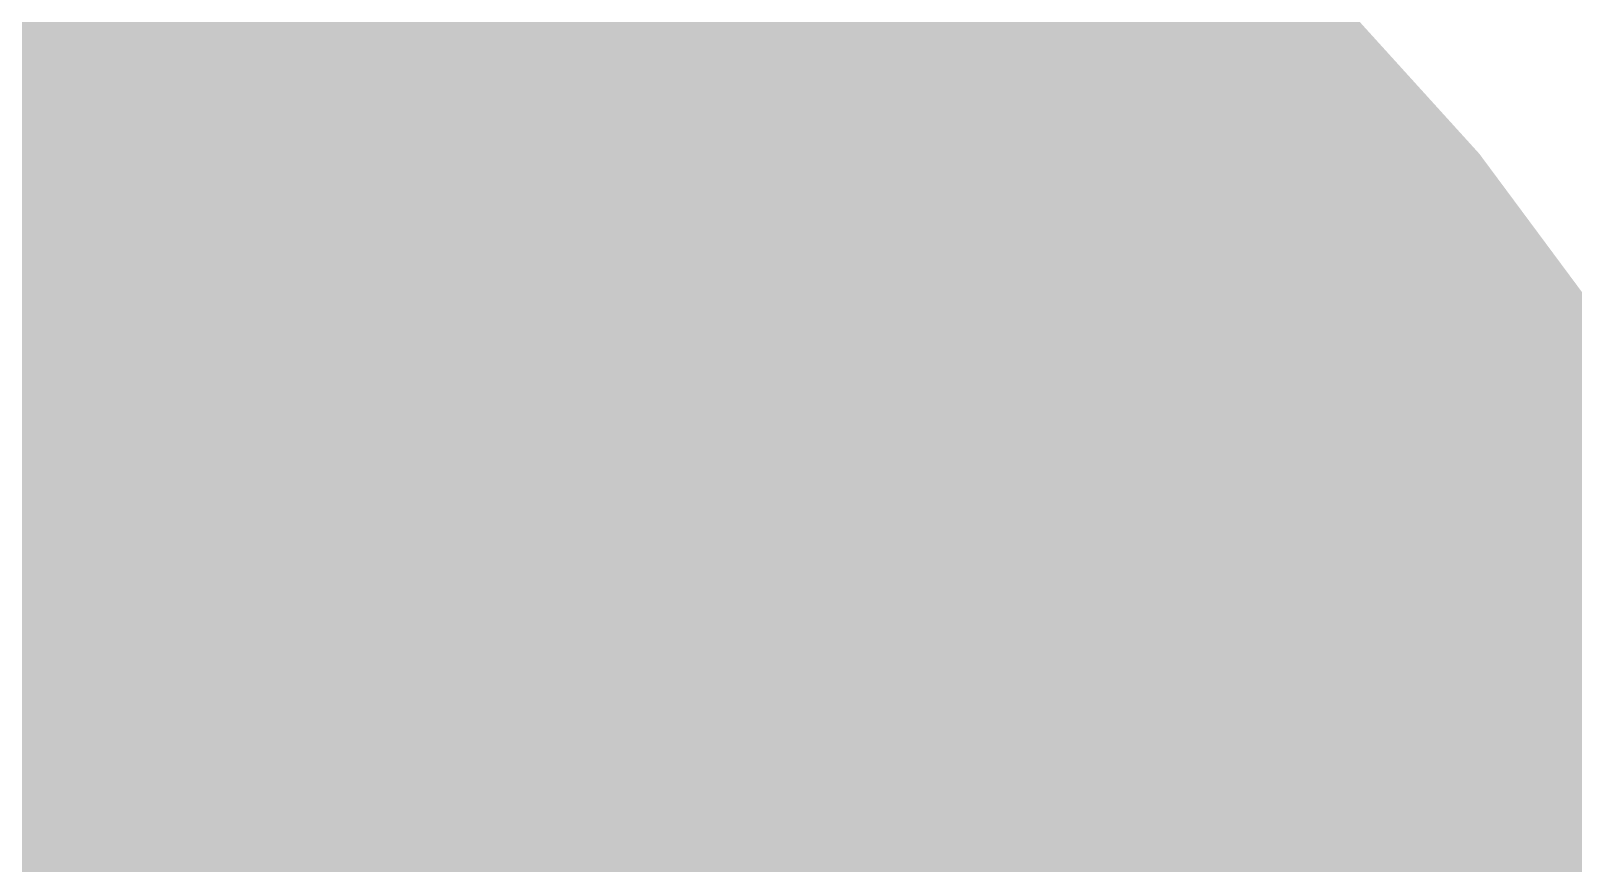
# Model space of a CAD drawing. Header units: inches. Extents: x -2 to 289, y -4 to 187.
# Drawn here: x 39.9526 to 40.0786, y 37.2412 to 37.3093 of the extents above; entities that cross this region are included whole.
import ezdxf

# ---------------------------------------------------------------- set-up
doc = ezdxf.new("R2010")
doc.units = ezdxf.units.IN
for name, color, linetype in [('Bottom Layer', 5, 'Continuous'), ('Drill Drawing', 1, 'Continuous'), ('Layer 1', 16, 'Continuous'), ('Layer 2', 76, 'Continuous'), ('Top Layer', 1, 'Continuous')]:
    doc.layers.add(name, color=color, linetype=linetype)

msp = doc.modelspace()

# ---------------------------------------------------------------- hatches: boundary and pattern name
at = {"layer": 'Bottom Layer'}
h = msp.add_hatch(color=5, dxfattribs=at)
edge = h.paths.add_edge_path()
edge.add_arc((39.7764, 37.05752), 0.3, 0, 360)
at = {"layer": 'Layer 1'}
h = msp.add_hatch(color=16, dxfattribs=at)
edge = h.paths.add_edge_path()
edge.add_arc((39.7764, 37.05752), 0.3, 0, 360)
at = {"layer": 'Layer 2'}
h = msp.add_hatch(color=76, dxfattribs=at)
edge = h.paths.add_edge_path()
edge.add_arc((39.7764, 37.05752), 0.3, 0, 360)
at = {"layer": 'Top Layer'}
h = msp.add_hatch(color=1, dxfattribs=at)
edge = h.paths.add_edge_path()
edge.add_arc((39.7764, 37.05752), 0.3, 0, 360)

# ---------------------------------------------------------------- linework, layer by layer
at = {"layer": 'Bottom Layer', "const_width": 0.762}
msp.add_lwpolyline([(39.7764, 36.14205), (39.7764, 37.05752)], dxfattribs=at)
at = {"layer": 'Bottom Layer', "const_width": 0.381}
msp.add_lwpolyline([(39.5859, 37.05752, 1), (39.9669, 37.05752, 1)], format="xyb", close=True, dxfattribs=at)
at = {"layer": 'Drill Drawing', "const_width": 0.0508}
for points in [[(39.7764, 37.18452), (40.0304, 37.31152)], [(39.9034, 37.05752), (40.0304, 37.31152)]]:
    msp.add_lwpolyline(points, dxfattribs=at)
at = {"layer": 'Drill Drawing', "const_width": 0.0254}
msp.add_lwpolyline([(40.0177, 37.31152, 1), (40.0431, 37.31152, 1)], format="xyb", close=True, dxfattribs=at)
msp.add_lwpolyline([(40.0177, 37.31152, 1), (40.0431, 37.31152, 1)], format="xyb", close=True, dxfattribs=at)
at = {"layer": 'Top Layer', "const_width": 0.635}
msp.add_lwpolyline([(40.1574, 38.3794, -0.414214), (40.9702, 37.5666)], format="xyb", dxfattribs=at)
msp.add_lwpolyline([(39.7764, 36.14205), (39.7764, 37.05752)], dxfattribs=at)
at = {"layer": 'Top Layer', "const_width": 0.3175}
msp.add_lwpolyline([(39.61765, 37.05752, 1), (39.93515, 37.05752, 1)], format="xyb", close=True, dxfattribs=at)

doc.saveas('drawing.dxf')
